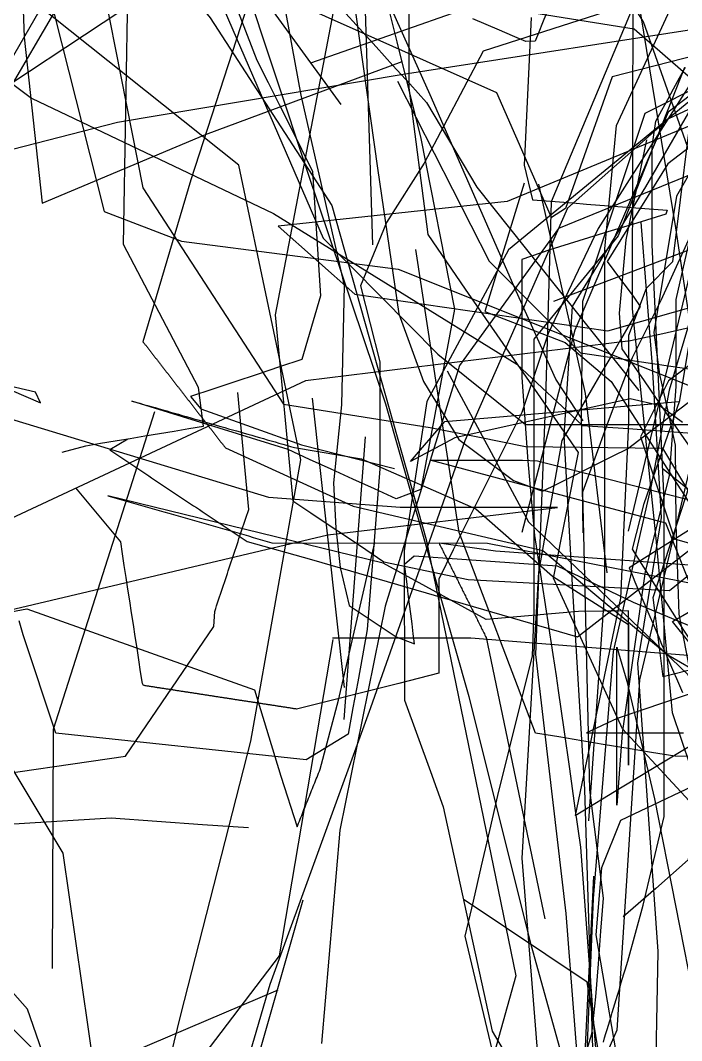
# Model space of a CAD drawing. Header units: metres. Extents: x 30 to 6769, y 117 to 5736.
# Drawn here: x 1697 to 2071, y 1712 to 2289 of the extents above; entities that cross this region are included whole.
import ezdxf

# ---------------------------------------------------------------- set-up
doc = ezdxf.new("R2010")
doc.units = ezdxf.units.M
doc.layers.add('FLOOR_0', color=1, linetype='Continuous')
doc.layers.add('FLOOR_1', color=2, linetype='Continuous')

msp = doc.modelspace()

# ---------------------------------------------------------------- linework, layer by layer
at = {"layer": 'FLOOR_0', "color": 7}
for points in [[(2133.17, 1828.59), (2088.62, 2034.47), (2068.11, 2171.35), (2030.29, 2402.07), (1943.56, 2525.47), (1868.29, 2711.76), (1825.59, 2842.21), (1803.12, 2833.78), (1780.66, 2825.35), (1777.16, 2834.03), (1774.47, 2843.44), (1771.78, 2852.84), (1769.1, 2862.25), (1766.41, 2871.66), (1744.74, 3108.14), (1724.23, 3244.27), (1711.54, 3352.99), (1708.12, 3387.22), (1705.96, 3467.72), (1710.81, 3578.58), (1827.83, 3600.58), (2008.5, 3596.39)], [(1766.32, 2706.67), (1769.6, 2561.08), (1810.21, 2422.84), (1869.93, 2305.04), (1879.43, 2294.57), (1888.94, 2284.11), (1898.45, 2273.65), (1907.96, 2263.18), (1917.47, 2252.72), (1926.98, 2242.25), (1955.43, 2194.31), (2047.15, 2079.31)], [(2015.56, 2062.17), (2000.13, 2085.63), (1977.75, 2135.53), (1928.96, 2246.6), (1903.26, 2303.81), (1910.09, 2276.47), (1916.93, 2249.13), (1923.76, 2221.79), (1942.71, 2125.37), (1923.67, 2023.2), (1909.71, 2018.06), (1897.48, 2023.62), (1885.26, 2029.18), (1873.03, 2034.74), (1860.8, 2040.3), (1848.58, 2045.86), (1760.25, 2073.32), (1762.44, 2072.7), (1764.63, 2072.07), (1766.82, 2071.45), (1769, 2070.82), (1771.19, 2070.2), (1773.38, 2069.57), (1775.57, 2068.94), (1777.76, 2068.32), (1779.94, 2067.69), (1782.13, 2067.07), (1784.32, 2066.44), (1786.51, 2065.82), (1788.7, 2065.19), (1790.89, 2064.57), (1793.07, 2063.94), (1795.26, 2063.31), (1797.45, 2062.69), (1799.64, 2062.06), (1801.83, 2061.44), (1804.01, 2060.81), (1806.2, 2060.19), (1808.39, 2059.56), (1810.58, 2058.94), (1812.77, 2058.31), (1814.96, 2057.68), (1817.14, 2057.06), (1819.33, 2056.43), (1821.52, 2055.81), (1823.71, 2055.18), (1825.9, 2054.56), (1828.08, 2053.93), (1830.27, 2053.31), (1832.46, 2052.68), (1834.65, 2052.06), (1836.84, 2051.43), (1839.03, 2050.8), (1841.21, 2050.18), (1843.4, 2049.55), (1845.59, 2048.93), (1847.78, 2048.3), (1849.97, 2047.68), (1852.15, 2047.05), (1890.16, 2040.55), (1954.84, 2012.38), (1998.31, 1974.23), (2041.29, 1946.99), (2041.29, 1933.02), (2041.29, 1919.05), (2041.29, 1905.08), (2041.29, 1891.12), (2041.29, 1877.15), (2041.29, 1867.31), (2041.29, 1878.22), (2041.29, 1889.12), (2041.29, 1900.02), (2041.29, 1910.93), (2041.29, 1921.83), (2041.29, 1932.74), (2041.29, 1943.64), (2041.29, 1954.55), (2012.89, 1954.27), (1960.61, 1949.79), (1902.39, 1981.56), (1746.5, 2019.74), (1749.15, 2018.98), (1751.81, 2018.22), (1754.46, 2017.46), (1757.12, 2016.71), (1759.77, 2015.95), (1762.43, 2015.19), (1765.08, 2014.43), (1767.74, 2013.67), (1770.39, 2012.91), (1773.05, 2012.15), (1775.71, 2011.39), (1778.36, 2010.63), (1781.02, 2009.87), (1783.67, 2009.12), (1786.33, 2008.36), (1788.98, 2007.6), (1791.64, 2006.84), (1794.29, 2006.08), (1796.95, 2005.32), (1799.6, 2004.56), (1802.26, 2003.8), (1804.91, 2003.04), (1807.57, 2002.28), (1810.22, 2001.53), (1812.88, 2000.77), (1815.53, 2000.01), (1818.19, 1999.25), (1820.84, 1998.49), (1823.5, 1997.73), (1826.15, 1996.97), (1828.81, 1996.21), (1831.46, 1995.45), (1834.12, 1994.69), (1836.78, 1993.93), (1839.43, 1993.18), (1961.49, 1992.99), (2090.25, 1967.62)], [(2029.14, 1976.1), (2016.98, 2077.66), (1990.58, 2195.91)], [(2080.68, 1958.19), (2062.31, 2004.15), (1928.94, 2039.96), (1935.48, 2039.96), (1942.01, 2039.96), (1948.55, 2039.96), (1955.08, 2039.96), (1961.62, 2039.96), (1968.15, 2039.96), (1974.69, 2039.96), (1981.22, 2039.96), (1989.66, 2039.41), (2099.92, 2011.27)], [(2127.68, 1617.57), (2143.14, 1823.3), (2120.89, 1880.55), (2066.06, 1948.68), (2086.94, 1960.62), (2107.83, 1972.56), (2212.03, 1950.62), (2206.39, 1936.91), (2200.74, 1923.2), (2195.1, 1909.49), (2189.46, 1895.78), (2183.82, 1882.07), (2178.17, 1868.36), (2172.53, 1854.65), (2175.39, 1758.46), (2148.59, 1623.28)]]:
    msp.add_lwpolyline(points, dxfattribs=at)
at = {"layer": 'FLOOR_0', "color": 2}
for points in [[(2845.9, 1872.21), (2696, 1872.21), (2674.56, 1872.21), (2653.12, 1872.21), (2631.68, 1872.21), (2610.24, 1872.21), (2589.47, 1871.44), (2569.62, 1869.63), (2549.76, 1867.83), (2529.91, 1866.02), (2436.44, 1860.34), (2285.4, 1836.48), (2107.99, 1845.61), (2097.41, 1852.67), (2086.84, 1859.72), (2076.26, 1866.78), (2066.21, 1896.92), (2056.67, 1997.36), (2043.48, 2125.5), (2043.89, 2309.63), (2081.32, 2540.3), (2058.7, 2792.62)], [(1835.38, 2357.41), (1855.89, 2246.31), (1880.33, 2138.66), (1878.77, 2071.25), (1874.34, 2027.01), (1875.68, 2001.31), (1878.14, 1979.21), (1883.13, 1957.57), (1909.68, 1939.86), (1920.16, 1935.93), (1919.45, 1941.57), (1918.75, 1947.21), (1918.04, 1952.85), (1917.34, 1958.49), (1916.63, 1964.14), (1915.93, 1969.78), (1915.22, 1975.42), (1914.52, 1981.06), (1920.01, 1985.84), (2000.97, 1980.05), (2043.92, 1959.46), (2088.61, 1940.89)], [(1910.48, 2254.28), (1962.32, 2152.51), (1972.69, 2142.14), (1983.05, 2131.77), (1993.41, 2121.41), (2003.77, 2111.04), (2014.14, 2100.67), (2151.91, 2080.21), (2308.93, 2079.6), (2322.51, 2078.25), (2336.08, 2076.89), (2349.66, 2075.53), (2363.23, 2074.17), (2426.35, 2073.5), (2558.4, 2073.5), (2618.45, 2072.35), (2638.75, 2070.66), (2659.06, 2068.97), (2679.36, 2067.27), (2797.21, 2010.72), (2881.22, 1952.32)], [(2102.32, 1916.63), (2034.8, 1893.77), (2017.56, 1885.63), (2021.78, 1885.63), (2026, 1885.63), (2030.22, 1885.63), (2034.44, 1885.63), (2038.66, 1885.63), (2042.88, 1885.63), (2047.1, 1885.63), (2051.31, 1885.63), (2055.53, 1885.63), (2059.75, 1885.63), (2063.97, 1885.63), (2068.19, 1885.63), (2072.41, 1885.63)]]:
    msp.add_lwpolyline(points, dxfattribs=at)
at = {"layer": 'FLOOR_0', "color": 6}
for points in [[(1787.05, 2656.35), (1813.97, 2567.93), (1828.95, 2523.71), (1833.58, 2511.37), (1838.2, 2499.04), (1842.82, 2486.71), (1847.44, 2474.38), (1852.06, 2462.05), (1856.69, 2449.72), (1861.31, 2437.39), (1865.93, 2425.06), (1875.97, 2321.14), (1900.06, 2314.72), (1924.15, 2308.29), (1948.23, 2301.86), (1972.32, 2295.44), (2044.41, 2283.84), (2107, 2229.29)], [(2095.06, 2159.69), (2049.67, 2287.88), (1978.02, 2402.36)], [(2142.16, 2142.91), (2063.84, 2084.79), (2048.12, 2053), (2057.73, 2024.16), (2067.34, 1995.32), (2075.81, 1992.99)], [(1938.59, 2090.39), (1984.66, 2005.01), (2074.66, 1918.76), (2147.18, 1793.9), (2168.71, 1666.83), (2168.71, 1560.6), (2164.13, 1512.97), (2155.97, 1494.61), (2147.81, 1476.24), (2141.89, 1458.54), (2141.89, 1442.59), (2141.89, 1426.64), (2141.89, 1410.69), (2141.89, 1394.74), (2150.29, 1281.43), (2158.94, 1123.44), (2132.64, 1024.3), (1941.19, 984.79), (1770.87, 973.09), (1696, 933.53), (1665.72, 843.48), (1572.6, 673.32)], [(2071.85, 2061.25), (2067.44, 2064.4), (2063.04, 2067.55), (2058.63, 2070.7), (2042.22, 2074.64), (1942.94, 2052.57), (1917.91, 2039.08), (1937.25, 2061.66), (2069.89, 2073.11)], [(1757.89, 2051.78), (1747.78, 2045.62), (1749.46, 2044.49), (1751.15, 2043.37), (1752.83, 2042.24), (1754.52, 2041.12), (1756.21, 2039.99), (1757.89, 2038.87), (1759.58, 2037.74), (1761.27, 2036.62), (1762.95, 2035.49), (1764.64, 2034.37), (1766.33, 2033.24), (1768.01, 2032.12), (1769.7, 2030.99), (1771.38, 2029.87), (1773.07, 2028.74), (1774.76, 2027.62), (1776.44, 2026.49), (1778.13, 2025.37), (1779.82, 2024.24), (1781.5, 2023.12), (1783.19, 2021.99), (1784.88, 2020.87), (1786.56, 2019.75), (1788.25, 2018.62), (1789.93, 2017.5), (1791.62, 2016.37), (1793.31, 2015.25), (1794.99, 2014.12), (1796.68, 2013), (1798.37, 2011.87), (1800.05, 2010.75), (1801.74, 2009.62), (1803.43, 2008.5), (1805.11, 2007.37), (1806.8, 2006.25), (1808.48, 2005.12), (1810.17, 2004), (1811.86, 2002.87), (1813.54, 2001.75), (1815.23, 2000.62), (1816.92, 1999.5), (1818.6, 1998.37), (1820.29, 1997.25), (1821.98, 1996.12), (1823.66, 1995), (1825.35, 1993.87), (1861.9, 1983.59), (2012.48, 1939.92), (2098.9, 2007.02)], [(1873.76, 1939.31), (1876.56, 1939.31), (1879.36, 1939.31), (1882.15, 1939.31), (1884.95, 1939.31), (1887.75, 1939.31), (1890.55, 1939.31), (1893.34, 1939.31), (1896.14, 1939.31), (1898.94, 1939.31), (1901.73, 1939.31), (1904.53, 1939.31), (1907.33, 1939.31), (1910.13, 1939.31), (1912.92, 1939.31), (1915.72, 1939.31), (1918.52, 1939.31), (1921.31, 1939.31), (1924.11, 1939.31), (1926.91, 1939.31), (1929.71, 1939.31), (1932.5, 1939.31), (1935.3, 1939.31), (1938.1, 1939.31), (1940.89, 1939.31), (1943.69, 1939.31), (1946.49, 1939.31), (1949.29, 1939.31), (1952.08, 1939.31), (2082.09, 1929.06)]]:
    msp.add_lwpolyline(points, dxfattribs=at)
at = {"layer": 'FLOOR_0', "color": 3}
for points in [[(1855.61, 2625.93), (1869.93, 2484.52), (1877.21, 2375.35), (1886.95, 2292.06), (1899.26, 2205.04), (1911.25, 2122.63), (1925.16, 2084.37), (1945.26, 2051.63), (1976.14, 2028.45), (1992.66, 2022.34), (2000.66, 2026.34), (2008.66, 2030.34), (2016.66, 2034.34), (2024.65, 2038.34), (2032.65, 2042.35), (2040.65, 2046.35), (2180.64, 2153.28)], [(2130.15, 1788.39), (2037.84, 1887.91), (1998.79, 1973.2), (2012.99, 2044.28), (1991.69, 2075.09), (1970.39, 2105.89), (1949.08, 2136.69), (1927.78, 2167.49), (1917.13, 2250.42), (1917.13, 2385.47), (1966.84, 2477.87), (2014.17, 2509.86), (2059.14, 2481.43), (2104.11, 2453)], [(2851.5, 1888.94), (2982.99, 1762.06), (2971.35, 1792.25), (2909.43, 1847.22), (2827.9, 1893.92), (2726.51, 1912.47), (2590.3, 1912.47), (2481.45, 1894.53), (2369.82, 1885.63), (2212.39, 1912.37), (2060.93, 2034.85)]]:
    msp.add_lwpolyline(points, dxfattribs=at)
at = {"layer": 'FLOOR_0', "color": 1}
for points in [[(2017.91, 2609.94), (1977.97, 2524.5), (1965.29, 2501.95), (1952.61, 2479.4), (1939.93, 2456.84), (1927.25, 2434.29), (1881.9, 2333.99), (1841.25, 2122.05), (1851.22, 2016.88), (1861.55, 2009.99), (1871.87, 2003.1), (1882.2, 1996.22), (1892.52, 1989.33), (1902.85, 1982.44), (1950.42, 1972.35), (2064.41, 1966.15), (2205.39, 2079.79)], [(1840.41, 2342.75), (1793.56, 2198.41), (1766.44, 2106.9), (1766.63, 2106.65), (1766.83, 2106.4), (1767.02, 2106.15), (1767.22, 2105.9), (1767.41, 2105.65), (1767.61, 2105.4), (1767.8, 2105.15), (1768, 2104.9), (1768.19, 2104.65), (1768.39, 2104.4), (1768.58, 2104.15), (1768.78, 2103.9), (1768.97, 2103.65), (1769.16, 2103.4), (1769.36, 2103.15), (1769.55, 2102.9), (1769.75, 2102.65), (1769.94, 2102.39), (1770.14, 2102.14), (1770.33, 2101.89), (1770.53, 2101.64), (1770.72, 2101.39), (1770.92, 2101.14), (1771.11, 2100.89), (1771.31, 2100.64), (1771.5, 2100.39), (1771.69, 2100.14), (1771.89, 2099.89), (1772.08, 2099.64), (1772.28, 2099.39), (1772.47, 2099.14), (1772.67, 2098.89), (1772.86, 2098.64), (1773.06, 2098.39), (1773.25, 2098.14), (1773.45, 2097.89), (1773.64, 2097.64), (1773.84, 2097.39), (1774.03, 2097.14), (1774.22, 2096.89), (1774.42, 2096.64), (1774.61, 2096.39), (1774.81, 2096.14), (1775, 2095.89), (1775.2, 2095.64), (1775.39, 2095.39), (1775.59, 2095.14), (1775.78, 2094.88), (1775.98, 2094.63), (1776.17, 2094.38), (1776.37, 2094.13), (1776.56, 2093.88), (1776.75, 2093.63), (1776.95, 2093.38), (1777.14, 2093.13), (1777.34, 2092.88), (1777.53, 2092.63), (1777.73, 2092.38), (1777.92, 2092.13), (1778.12, 2091.88), (1778.31, 2091.63), (1778.51, 2091.38), (1778.7, 2091.13), (1778.9, 2090.88), (1779.09, 2090.63), (1779.28, 2090.38), (1779.48, 2090.13), (1779.67, 2089.88), (1779.87, 2089.63), (1780.06, 2089.38), (1780.26, 2089.13), (1780.45, 2088.88), (1780.65, 2088.63), (1780.84, 2088.38), (1781.04, 2088.13), (1781.23, 2087.88), (1781.43, 2087.62), (1781.62, 2087.37), (1781.81, 2087.12), (1782.01, 2086.87), (1782.2, 2086.62), (1782.4, 2086.37), (1782.59, 2086.12), (1782.79, 2085.87), (1782.98, 2085.62), (1783.18, 2085.37), (1783.37, 2085.12), (1783.57, 2084.87), (1783.76, 2084.62), (1783.96, 2084.37), (1784.15, 2084.12), (1784.34, 2083.87), (1784.54, 2083.62), (1784.73, 2083.37), (1784.93, 2083.12), (1785.12, 2082.87), (1785.32, 2082.62), (1785.51, 2082.37), (1785.71, 2082.12), (1785.9, 2081.87), (1786.1, 2081.62), (1786.29, 2081.37), (1786.49, 2081.12), (1786.68, 2080.87), (1786.87, 2080.62), (1787.07, 2080.37), (1787.26, 2080.11), (1787.46, 2079.86), (1787.65, 2079.61), (1787.85, 2079.36), (1788.04, 2079.11), (1788.24, 2078.86), (1788.43, 2078.61), (1788.63, 2078.36), (1788.82, 2078.11), (1789.02, 2077.86), (1789.21, 2077.61), (1789.4, 2077.36), (1789.6, 2077.11), (1789.79, 2076.86), (1789.99, 2076.61), (1790.18, 2076.36), (1790.38, 2076.11), (1790.57, 2075.86), (1790.77, 2075.61), (1790.96, 2075.36), (1791.16, 2075.11), (1791.35, 2074.86), (1791.55, 2074.61), (1791.74, 2074.36), (1791.93, 2074.11), (1792.13, 2073.86), (1792.32, 2073.61), (1792.52, 2073.36), (1792.71, 2073.11), (1792.91, 2072.85), (1793.1, 2072.6), (1793.3, 2072.35), (1793.49, 2072.1), (1793.69, 2071.85), (1793.88, 2071.6), (1794.08, 2071.35), (1794.27, 2071.1), (1794.46, 2070.85), (1794.66, 2070.6), (1794.85, 2070.35), (1795.05, 2070.1), (1795.24, 2069.85), (1795.44, 2069.6), (1795.63, 2069.35), (1795.83, 2069.1), (1796.02, 2068.85), (1796.22, 2068.6), (1796.41, 2068.35), (1796.61, 2068.1), (1796.8, 2067.85), (1796.99, 2067.6), (1797.19, 2067.35), (1797.38, 2067.1), (1797.58, 2066.85), (1797.77, 2066.6), (1797.97, 2066.35), (1798.16, 2066.1), (1798.36, 2065.85), (1798.55, 2065.6), (1798.75, 2065.34), (1798.94, 2065.09), (1799.14, 2064.84), (1799.33, 2064.59), (1799.52, 2064.34), (1799.72, 2064.09), (1799.91, 2063.84), (1800.11, 2063.59), (1800.3, 2063.34), (1800.5, 2063.09), (1800.69, 2062.84), (1800.89, 2062.59), (1801.08, 2062.34), (1801.28, 2062.09), (1801.47, 2061.84), (1801.67, 2061.59), (1801.86, 2061.34), (1802.05, 2061.09), (1802.25, 2060.84), (1802.44, 2060.59), (1802.64, 2060.34), (1802.83, 2060.09), (1803.03, 2059.84), (1803.22, 2059.59), (1803.42, 2059.34), (1803.61, 2059.09), (1803.81, 2058.84), (1804, 2058.59), (1804.19, 2058.34), (1804.39, 2058.08), (1804.58, 2057.83), (1804.78, 2057.58), (1804.97, 2057.33), (1805.17, 2057.08), (1805.36, 2056.83), (1805.56, 2056.58), (1805.75, 2056.33), (1805.95, 2056.08), (1806.14, 2055.83), (1806.34, 2055.58), (1806.53, 2055.33), (1806.72, 2055.08), (1806.92, 2054.83), (1807.11, 2054.58), (1807.31, 2054.33), (1807.5, 2054.08), (1807.7, 2053.83), (1807.89, 2053.58), (1808.09, 2053.33), (1808.28, 2053.08), (1808.48, 2052.83), (1808.67, 2052.58), (1808.87, 2052.33), (1809.06, 2052.08), (1809.25, 2051.83), (1809.45, 2051.58), (1809.64, 2051.33), (1809.84, 2051.08), (1810.03, 2050.83), (1810.23, 2050.57), (1810.42, 2050.32), (1810.62, 2050.07), (1810.81, 2049.82), (1811.01, 2049.57), (1811.2, 2049.32), (1811.4, 2049.07), (1811.59, 2048.82), (1811.78, 2048.57), (1811.98, 2048.32), (1812.17, 2048.07), (1812.37, 2047.82), (1812.56, 2047.57), (1812.76, 2047.32), (1812.95, 2047.07), (1813.15, 2046.82), (1885.39, 2013.87), (1992.76, 1988.71), (2004.55, 1978.88), (2016.34, 1969.06), (2028.12, 1959.23), (2039.91, 1949.4), (2051.7, 1939.57), (2063.49, 1929.75), (2083.75, 1918.07)], [(1798.36, 2327.37), (1868.54, 2165.5), (1933.28, 2099.81), (1982.94, 2060.08), (1998.86, 2060.08), (2014.79, 2060.08), (2030.72, 2060.08), (2046.65, 2060.08), (2062.58, 2060.08), (2078.5, 2060.08), (2240.36, 2070.79)], [(2153.08, 2049.11), (2041.57, 1978.91), (2043.25, 1974.99), (2044.92, 1971.08), (2046.6, 1967.17), (2048.28, 1963.25), (2049.95, 1959.34), (2051.63, 1955.42), (2053.31, 1951.51), (2054.98, 1947.6), (2056.66, 1943.68), (2058.34, 1939.77), (2060.01, 1935.85), (2061.69, 1931.94), (2063.37, 1928.03), (2065.04, 1924.11), (2066.72, 1920.2), (2068.4, 1916.28), (2070.07, 1912.37), (2071.75, 1908.46)]]:
    msp.add_lwpolyline(points, dxfattribs=at)
at = {"layer": 'FLOOR_0', "color": 5}
for points in [[(2143.7, 1985.16), (2081.06, 1922.3), (2060.79, 1917.38), (2059.86, 1924.86), (2058.93, 1932.33), (2057.99, 1939.81), (2057.06, 1947.29), (2056.12, 1954.76), (2055.19, 1962.24), (2084.89, 2053.39), (2180.72, 2202.29), (2305.79, 2320.23), (2331.4, 2364.19), (2353.4, 2407.95), (2348.96, 2425.7), (2344.53, 2443.45), (2340.09, 2461.2), (2333.37, 2491.11), (2322.96, 2605.81)], [(1813.46, 2311.16), (1830.98, 2266.2), (1837.28, 2253.6), (1843.58, 2240.99), (1849.88, 2228.38), (1856.18, 2215.77), (1862.48, 2203.16), (1866.92, 2132.8), (1856.3, 2096.8), (1843.71, 2092.6), (1831.12, 2088.4), (1818.53, 2084.2), (1805.94, 2080.01), (1793.34, 2075.81), (1799.3, 2068.91), (1827.78, 2058.73), (1856.26, 2048.56), (1908.76, 2035.21)], [(2161.28, 1667.27), (2159.43, 1753.29), (2103.75, 1888.13), (2085.61, 1923.31), (2082.36, 1928.41), (2079.12, 1933.51), (2075.88, 1938.61), (2072.63, 1943.71), (2069.39, 1948.81), (2066.14, 1953.91), (2062.9, 1959.01), (2059.66, 1964.11), (2056.41, 1969.21), (2053.17, 1974.31), (2049.92, 1979.41), (2046.68, 1984.51), (2043.44, 1989.61), (2050.2, 2015.29), (2070.36, 2073.59), (2077.36, 2115.61), (2088.7, 2181.3), (2105.15, 2314.18)]]:
    msp.add_lwpolyline(points, dxfattribs=at)
at = {"layer": 'FLOOR_0', "color": 4}
msp.add_lwpolyline([(2276.63, 1884.09), (2204.1, 1878.38), (2135.94, 1872.21), (2067.39, 1872.33), (2054.26, 1874.52), (2041.14, 1876.71), (2028.01, 1878.9), (2014.89, 1881.08), (2001.77, 1883.27), (1988.64, 1885.46), (1945.4, 1998.97), (1920.87, 2158.96)], dxfattribs=at)
at = {"layer": 'FLOOR_1', "color": 4}
for points in [[(1750.98, 1585.68), (1701.2, 1729.36), (1548.51, 1901.96), (1509.35, 2134.17), (1473.26, 2354.78), (1406.39, 2552.18), (1346.72, 2722.17), (1229.21, 2801.82), (1068.93, 2858.55)], [(2044.53, 2607.65), (2022.8, 2581.72), (1933.09, 2469.78), (1847.76, 2403.24), (1822.7, 2313.58), (1859.6, 2202.84), (1903.69, 2071.74), (1950.97, 1906.09), (1985.37, 1767.95), (2021.75, 1636.9)], [(1547.86, 2361.21), (1703.37, 2244.65), (1840.28, 2179.44), (1977.99, 2094.12), (2015.25, 2059.55), (2041.11, 2057.7), (2066.96, 2055.85), (2092.82, 2054.01)], [(2280.42, 2326.84), (2149.87, 2302.49), (2063.77, 2236.66), (2010.89, 2113.33), (1980.93, 1999.02)], [(2835.46, 1872.21), (2753.07, 1884.25), (2630.5, 1949.77), (2488.63, 2090.74), (2446.73, 2254.63), (2250.11, 2315.06), (2095.13, 2311.81), (2099.06, 2244.97), (2089.65, 2164.99), (2064.21, 2079.5), (2054.09, 2025.51), (2032.66, 1931.61), (2021.17, 1791.97), (2016.02, 1664.07)], [(2072.96, 2262.04), (2035.39, 2166.85), (1987.64, 2108.29), (1987.64, 2097.9), (1987.64, 2087.5), (1987.64, 2077.11), (1987.64, 2066.72), (1987.64, 2056.33), (1987.64, 2045.08), (1987.64, 2022.4), (1987.64, 1999.72), (1987.64, 1977.03), (1987.64, 1954.35), (1986.77, 1929.13), (1967.09, 1850.23), (1962.49, 1830.3), (1957.9, 1810.37), (1953.3, 1790.44), (1948.7, 1770.51), (1972.65, 1670.09)], [(1862.2, 2075.02), (1880.33, 1911.24)]]:
    msp.add_lwpolyline(points, dxfattribs=at)
at = {"layer": 'FLOOR_1', "color": 2}
for points in [[(1740.31, 1531.39), (1787.81, 1726.06), (1827.5, 1880.88), (1855.76, 2040.14), (1820.8, 2206.7), (1672.2, 2324.93), (1506.18, 2421.39), (1308.77, 2518.14), (1307.63, 2572.98), (1323.4, 2606.78), (1339.16, 2640.57), (1330.31, 2724.44), (1222.45, 2812.01), (1124.84, 2855.84)], [(2142.29, 2626.12), (2145.65, 2570.92), (2135.67, 2497.45), (2098.01, 2377.4), (2074.82, 2222.29), (2066.16, 2152.06), (2051.16, 2137.06), (2041.29, 2110.37), (2041.29, 2061.11), (2036.66, 1961.75), (2011.16, 1838.88), (2037.59, 1855.09), (2088.25, 1885.63), (2125.89, 1878.1), (2103.6, 1867.6), (2081.3, 1857.11), (2059.01, 1846.61), (2036.72, 1836.12), (2025.98, 1809.17), (2022.83, 1771.41), (2043.06, 1652.18)], [(1720.78, 2044.31), (1734.15, 2048.01), (1742.48, 2049.4), (1750.81, 2050.79), (1759.14, 2052.18), (1767.47, 2053.57), (1775.8, 2054.95), (1784.13, 2056.34), (1792.45, 2057.73), (1800.78, 2059.12), (1797.86, 2080.98), (1755.36, 2161.82), (1758.17, 2314.33), (1886.47, 2391.98), (1968.36, 2479.96)], [(2494.78, 2346.35), (2307.19, 2341.9), (2216.21, 2344.44), (2167.02, 2348.22), (2109.39, 2344.56), (2045.76, 2301.19), (1997.42, 2185.92), (1994.34, 2074.53), (1988.67, 1929.98), (2005.73, 1783.4), (2014.46, 1672.04)], [(2511.3, 2309.47), (2374.18, 2335.19), (2249.33, 2316.15), (2180.88, 2327.57), (2140.23, 2323.06), (2101.99, 2317.18), (1959.03, 2271.24), (1925.54, 2207.84), (1904.24, 2174.36), (1889.54, 2138.56), (1900.45, 2095.48), (1900.45, 2065.18), (1900.45, 2034.89), (1893.38, 1944.01), (1890.7, 1929.25), (1888.01, 1914.49), (1885.33, 1899.73), (1882.65, 1884.96), (1858.9, 1870.26), (1717.19, 1885.48), (1698.73, 1941.06), (1697.93, 1943.72), (1697.14, 1946.37), (1696.34, 1949.03)], [(2041.29, 1999.61), (2086.69, 2189.55), (2129.99, 2267.82), (2162.89, 2296.62), (2192.72, 2308.56), (2282.45, 2315.06), (2389.78, 2315.06), (2414.04, 2245.9), (2486.33, 2117.31), (2551.89, 2106.26), (2524.44, 2114.71), (2496.98, 2123.16), (2440.74, 2216.95), (2396.39, 2280.77), (2329.1, 2318), (2122.07, 2331.87), (1995.87, 2311.76), (1861.33, 2264.51)], [(2844.55, 1867.07), (2736.73, 1865.33), (2720.74, 1864), (2704.76, 1862.66), (2688.78, 1861.33), (2672.79, 1860), (2651.77, 1857.16), (2581.29, 1839.53), (2503.61, 1832.47), (2492.44, 1890.66), (2490.08, 2023.29), (2457.48, 2190.37), (2315.65, 2307.85), (2224.28, 2299.13), (2162.61, 2264.18), (2108.01, 2214.35), (2001.72, 2170.85), (1945.67, 2093.43), (1903.5, 1957.29), (1877.97, 1830.48), (1867.41, 1709.83)], [(1986.16, 2290.19), (1982.21, 2206.77), (1986.95, 2187.11), (1994.57, 2186.52), (2002.2, 2185.93), (2009.82, 2185.35), (2017.44, 2184.76), (2025.07, 2184.17), (2032.69, 2183.59), (2040.32, 2183), (2047.94, 2182.41), (2055.57, 2181.83), (2063.19, 2181.24), (2062.3, 2179.07), (2045.9, 2174.02), (2029.5, 2168.98), (2013.1, 2163.93), (1996.7, 2158.88), (1980.93, 2153.38), (1980.93, 2136.69), (1980.93, 2119.99), (1980.93, 2103.29), (1980.93, 2086.6), (1984.34, 2039.32), (1988.01, 1997.24), (1988.95, 1991.13), (1989.89, 1985.02), (1990.83, 1978.91), (1991.77, 1972.8), (1992.71, 1966.69), (1993.65, 1960.58), (1994.59, 1954.46), (1995.53, 1948.35), (1996.47, 1942.24), (1997.41, 1936.13), (1998.35, 1930.02), (1999.29, 1923.91), (2000.23, 1917.8), (2001.45, 1909.63), (2004.62, 1887.45), (2007.79, 1865.27), (2010.96, 1843.09), (2014.12, 1820.91), (2021.74, 1716.53), (2028.91, 1630.35)], [(2170.3, 2289.09), (2063.49, 2207.47), (2029.2, 2152.25), (2032.99, 2147.2), (2036.78, 2142.14), (2040.57, 2137.09), (2044.36, 2132.03), (2047.77, 2126.79), (2042.25, 2117.32), (2036.72, 2107.85), (2031.2, 2098.39), (2025.68, 2088.92), (2020.16, 2079.45), (2014.64, 2069.98), (2009.12, 2060.51), (2003.6, 2051.04), (1990.26, 1976.48), (1980.93, 1814.74), (1993.77, 1654.05)], [(2155.93, 2275.86), (2063.9, 2233.05), (2006.76, 2182.45), (1948.56, 2050.74), (1895.2, 1899.68), (1838.19, 1743.2), (1795.2, 1596.05), (1773.03, 1450.67), (1759.53, 1298.97), (1797.27, 1221.81), (1890.3, 1194.8), (1916.14, 1194.52), (1939.19, 1194.52), (1995.38, 1194.52), (1979.16, 1197.23), (1936.97, 1200.48), (1782.64, 1244.28), (1728.97, 1371.35), (1671.24, 1582.94)], [(1561.86, 2135.53), (1708.56, 2072.25), (1705.55, 2078.34), (1682.78, 2083.7)], [(1655.4, 1946.77), (1871.18, 1997.66), (2001.02, 2013.12), (1978.75, 2013.12), (1956.49, 2013.12), (1934.22, 2013.12), (1911.95, 2013.12), (1837.77, 2018.72), (1662.34, 2071.9)], [(1773.03, 2067.26), (1715.6, 1887.42), (1715, 1752.31)], [(1880.33, 1893.17), (1892.46, 2053.04)]]:
    msp.add_lwpolyline(points, dxfattribs=at)
at = {"layer": 'FLOOR_1', "color": 3}
for points in [[(1878.62, 2241), (1820.21, 2321.53), (1696.8, 2355.32), (1505.85, 2352.36), (1388.34, 2380.5), (1350.35, 2451.09), (1343.81, 2539.34), (1343.81, 2570.41), (1330.43, 2717.35), (1247.7, 2807.39), (1126.26, 2836.71)], [(2138.54, 2623.71), (2148.59, 2616.94), (2148.59, 2609.79), (2148.59, 2602.63), (2148.59, 2595.48), (2148.59, 2588.33), (2148.59, 2581.17), (2148.59, 2574.02), (2148.59, 2566.87), (2148.59, 2559.72), (2148.59, 2552.56), (2148.59, 2545.41), (2148.59, 2538.26), (2148.59, 2531.1), (2152.29, 2370.13), (2050.8, 2194.58), (2009.36, 2126.84), (2004.57, 2053.89), (2009.44, 1969.35), (2016.27, 1853.58), (2021.17, 1695.07)], [(1700.34, 2355.12), (1744.53, 2180.47), (1788.2, 2163.67), (1910.96, 2147.91), (2082.22, 2079.52)], [(2897.58, 1858.79), (2810.99, 1858.79), (2727.38, 1863.06), (2698.97, 1873.72), (2597.23, 1891.41), (2476.9, 2074.44), (2416.79, 2268.2), (2363.91, 2315.06), (2290, 2334.94), (2263.67, 2330.89), (2237.81, 2326.58), (2211.95, 2322.27), (2094.48, 2206.67), (2059.51, 2130.1), (2043.35, 2097.75), (2029.13, 2060.18), (2015.19, 2021.83), (2019.09, 1853.43), (2026.88, 1792.13), (2025.44, 1773.5), (2024.01, 1754.86), (2022.58, 1736.22), (2020.38, 1715.12), (1990.53, 1617.59)], [(1437.7, 1701.48), (1455.2, 1827.35), (1451.12, 2035.94), (1461.97, 2124.19), (1552.96, 2180.02), (1752.01, 2231.1), (1913.7, 2258.26), (2103.71, 2287.55)], [(2919.92, 1898.23), (2805.68, 1928.66), (2658.31, 1912.47), (2571.1, 1899.05), (2507.98, 1933.79), (2475.63, 2059.33), (2434.59, 2197.22), (2329.78, 2282.11), (2235.22, 2288.22), (2115.43, 2271.07), (2068.42, 2189.27), (2055.54, 2112.1), (2058.85, 2088.36), (2063.3, 2068.36), (2067.74, 2048.35), (2068.11, 2003.73), (2069.76, 1952.83), (2092.11, 1836.22), (2101.97, 1720.71), (2106.62, 1626.72)], [(2395.63, 2249.17), (2197.44, 2283.41), (2157.53, 2243.48), (2117.1, 2194.63), (2078.9, 2048.42), (2047.39, 1915.52), (2034.58, 1717.49), (1956.6, 1538.16), (1839.22, 1419.68), (1755.28, 1291.5), (1760.69, 1245.66), (1786.5, 1206.57), (1809.91, 1192.5), (1759.11, 1280.65), (1747.69, 1359.28), (1739.06, 1376.56), (1730.42, 1393.84), (1721.79, 1411.12), (1660.72, 1488.71), (1590.69, 1640.77), (1552.79, 1842.75), (1552.83, 1991.91), (1491.53, 2161.93)], [(2236.65, 2278.85), (2108.84, 2214.88), (2130.15, 2179.34), (1998.79, 2129.58)], [(2088.74, 1979.57), (1966.06, 1988.4), (1934.02, 1992.91), (1934.37, 1992.21), (1934.72, 1991.52), (1935.06, 1990.83), (1935.41, 1990.13), (1935.76, 1989.44), (1936.1, 1988.75), (1936.45, 1988.05), (1936.8, 1987.36), (1937.14, 1986.66), (1937.49, 1985.97), (1937.84, 1985.28), (1938.18, 1984.58), (1938.53, 1983.89), (1938.88, 1983.2), (1939.22, 1982.5), (1939.57, 1981.81), (1939.92, 1981.11), (1940.26, 1980.42), (1940.61, 1979.73), (1940.96, 1979.03), (1941.3, 1978.34), (1941.65, 1977.65), (1942, 1976.95), (1942.34, 1976.26), (1942.69, 1975.57), (1943.04, 1974.87), (1943.38, 1974.18), (1943.73, 1973.48), (1944.08, 1972.79), (1944.42, 1972.1), (1944.77, 1971.4), (1945.12, 1970.71), (1945.46, 1970.02), (1945.81, 1969.32), (1946.16, 1968.63), (1946.5, 1967.93), (1946.85, 1967.24), (1947.2, 1966.55), (1947.54, 1965.85), (1947.89, 1965.16), (1948.24, 1964.47), (1948.58, 1963.77), (1948.93, 1963.08), (1949.28, 1962.39), (1949.62, 1961.69), (1949.97, 1961), (1950.32, 1960.3), (1950.66, 1959.61), (1951.01, 1958.92), (1951.36, 1958.22), (1951.7, 1957.53), (1952.05, 1956.84), (1952.4, 1956.14), (1952.74, 1955.45), (1953.09, 1954.75), (1953.44, 1954.06), (1953.78, 1953.37), (1954.13, 1952.67), (1954.48, 1951.98), (1954.82, 1951.29), (1955.17, 1950.59), (1955.52, 1949.9), (1955.86, 1949.21), (1956.21, 1948.51), (1956.56, 1947.82), (1956.9, 1947.12), (1957.25, 1946.43), (1957.6, 1945.74), (1957.94, 1945.04), (1958.29, 1944.35), (1958.64, 1943.66), (1958.98, 1942.96), (1959.33, 1942.27), (1959.68, 1941.58), (1960.02, 1940.88), (1960.37, 1940.19), (1960.72, 1939.49), (1993.97, 1780.43)], [(1742.21, 1626.15), (1843.68, 1759.5), (1874.08, 1938.48)]]:
    msp.add_lwpolyline(points, dxfattribs=at)
at = {"layer": 'FLOOR_1', "color": 5}
for points in [[(1627.24, 2691.54), (1660.91, 2576.82), (1693.75, 2426.25), (1699.26, 2279.13), (1709.45, 2185.16), (1755.69, 2204.64), (1801.93, 2224.11), (1913.24, 2265.47)], [(1614.62, 2586.02), (1625.06, 2576.52), (1665.08, 2528.9), (1732.31, 2366.83), (1766.32, 2194.01), (1846.05, 2071.55), (1929.08, 2058.38), (1956, 2052.99), (1982.93, 2047.61), (2060.44, 2046.66), (2077.52, 2018.44), (2087.82, 1987.53), (2094.94, 1939.27), (2094.94, 1841.8), (2096.34, 1772.4), (2098.98, 1748.62), (2101.62, 1724.85), (2122.6, 1641.59)], [(1896.48, 2161.74), (1891.49, 2324.5), (1912.53, 2383.89), (1951.53, 2445.21), (2060.94, 2447.93), (2190.31, 2372.04), (2338.26, 2330.78), (2495.06, 2315.06), (2586.67, 2315.06), (2714.61, 2315.06)], [(2018.85, 1835.82), (2027.87, 1965.64), (2027.87, 2069.7), (2027.87, 2159.38), (2034.47, 2229.13), (2068.28, 2302.34), (2218.93, 2328.48)], [(2106.91, 2301.09), (2024.12, 2170.96), (1995.82, 2111.48), (1980.95, 2066.85), (1942.1, 1989.1), (1933.98, 1972.63), (1933.98, 1972.34), (1933.98, 1972.06), (1933.98, 1971.77), (1933.98, 1971.48), (1933.98, 1971.2), (1933.98, 1970.91), (1933.98, 1970.63), (1933.98, 1970.34), (1933.98, 1970.05), (1933.98, 1969.77), (1933.98, 1969.48), (1933.98, 1969.19), (1933.98, 1968.91), (1933.98, 1968.62), (1933.98, 1968.34), (1933.98, 1968.05), (1933.98, 1967.76), (1933.98, 1967.48), (1933.98, 1967.19), (1933.98, 1966.9), (1933.98, 1966.62), (1933.98, 1966.33), (1933.98, 1966.04), (1933.98, 1965.76), (1933.98, 1965.47), (1933.98, 1965.19), (1933.98, 1964.9), (1933.98, 1964.61), (1933.98, 1964.33), (1933.98, 1964.04), (1933.98, 1963.75), (1933.98, 1963.47), (1933.98, 1963.18), (1933.98, 1962.89), (1933.98, 1962.61), (1933.98, 1962.32), (1933.98, 1962.04), (1933.98, 1961.75), (1933.98, 1961.46), (1933.98, 1961.18), (1933.98, 1960.89), (1933.98, 1960.6), (1933.98, 1960.32), (1933.98, 1960.03), (1933.98, 1959.74), (1933.98, 1959.46), (1933.98, 1959.17), (1933.98, 1958.89), (1933.98, 1958.6), (1933.98, 1958.31), (1933.98, 1958.03), (1933.98, 1957.74), (1933.98, 1957.45), (1933.98, 1957.17), (1933.98, 1956.88), (1933.98, 1956.59), (1933.98, 1956.31), (1933.98, 1956.02), (1933.98, 1955.74), (1933.98, 1955.45), (1933.98, 1955.16), (1933.98, 1954.88), (1933.98, 1954.59), (1933.98, 1954.3), (1933.98, 1954.02), (1933.98, 1953.73), (1933.98, 1953.44), (1933.98, 1953.16), (1933.98, 1952.87), (1933.98, 1952.59), (1933.98, 1952.3), (1933.98, 1952.01), (1933.98, 1951.73), (1933.98, 1951.44), (1933.98, 1951.15), (1933.98, 1950.87), (1933.98, 1950.58), (1933.98, 1950.29), (1933.98, 1950.01), (1933.98, 1949.72), (1933.98, 1949.44), (1933.98, 1949.15), (1933.98, 1948.86), (1933.98, 1948.58), (1933.98, 1948.29), (1933.98, 1948), (1933.98, 1947.72), (1933.98, 1947.43), (1933.98, 1947.14), (1933.98, 1946.86), (1933.98, 1946.57), (1933.98, 1946.29), (1933.98, 1946), (1933.98, 1945.71), (1933.98, 1945.43), (1933.98, 1945.14), (1933.98, 1944.85), (1933.98, 1944.57), (1933.98, 1944.28), (1933.98, 1944), (1933.98, 1943.71), (1933.98, 1943.42), (1933.98, 1943.14), (1933.98, 1942.85), (1933.98, 1942.56), (1933.98, 1942.28), (1933.98, 1941.99), (1933.98, 1941.7), (1933.98, 1941.42), (1933.98, 1941.13), (1933.98, 1940.85), (1933.98, 1940.56), (1933.98, 1940.27), (1933.98, 1939.99), (1933.98, 1939.7), (1933.98, 1939.41), (1933.98, 1939.13), (1933.98, 1938.84), (1933.98, 1938.55), (1933.98, 1938.27), (1933.98, 1937.98), (1933.98, 1937.7), (1933.98, 1937.41), (1933.98, 1937.12), (1933.98, 1936.84), (1933.98, 1936.55), (1933.98, 1936.26), (1933.98, 1935.98), (1933.98, 1935.69), (1933.98, 1935.4), (1933.98, 1935.12), (1933.98, 1934.83), (1933.98, 1934.55), (1933.98, 1934.26), (1933.98, 1933.97), (1933.98, 1933.69), (1933.98, 1933.4), (1933.98, 1933.11), (1933.98, 1932.83), (1933.98, 1932.54), (1933.98, 1932.25), (1933.98, 1931.97), (1933.98, 1931.68), (1933.98, 1931.4), (1933.98, 1931.11), (1933.98, 1930.82), (1933.98, 1930.54), (1933.98, 1930.25), (1933.98, 1929.96), (1933.98, 1929.68), (1933.98, 1929.39), (1933.98, 1929.1), (1933.98, 1928.82), (1933.98, 1928.53), (1933.98, 1928.25), (1933.98, 1927.96), (1933.98, 1927.67), (1933.98, 1927.39), (1933.98, 1927.1), (1933.98, 1926.81), (1933.98, 1926.53), (1933.98, 1926.24), (1933.98, 1925.95), (1933.98, 1925.67), (1933.98, 1925.38), (1933.98, 1925.1), (1933.98, 1924.81), (1933.98, 1924.52), (1933.98, 1924.24), (1933.98, 1923.95), (1933.98, 1923.66), (1933.98, 1923.38), (1933.98, 1923.09), (1933.98, 1922.81), (1933.98, 1922.52), (1933.98, 1922.23), (1933.98, 1921.95), (1933.98, 1921.66), (1933.98, 1921.37), (1933.98, 1921.09), (1933.98, 1920.8), (1933.98, 1920.51), (1933.98, 1920.23), (1933.98, 1919.94), (1933.98, 1919.66), (1933.98, 1919.37), (1911.19, 1913.48), (1853.43, 1899.06), (1852.93, 1899.14), (1852.43, 1899.21), (1851.93, 1899.29), (1851.43, 1899.37), (1850.92, 1899.45), (1850.42, 1899.52), (1849.92, 1899.6), (1849.42, 1899.68), (1848.92, 1899.75), (1848.42, 1899.83), (1847.92, 1899.91), (1847.42, 1899.99), (1846.92, 1900.06), (1846.41, 1900.14), (1845.91, 1900.22), (1845.41, 1900.29), (1844.91, 1900.37), (1844.41, 1900.45), (1843.91, 1900.53), (1843.41, 1900.6), (1842.91, 1900.68), (1842.41, 1900.76), (1841.9, 1900.83), (1841.4, 1900.91), (1840.9, 1900.99), (1840.4, 1901.07), (1839.9, 1901.14), (1839.4, 1901.22), (1838.9, 1901.3), (1838.4, 1901.37), (1837.9, 1901.45), (1837.4, 1901.53), (1836.89, 1901.61), (1836.39, 1901.68), (1835.89, 1901.76), (1835.39, 1901.84), (1834.89, 1901.91), (1834.39, 1901.99), (1833.89, 1902.07), (1833.39, 1902.15), (1832.89, 1902.22), (1832.38, 1902.3), (1831.88, 1902.38), (1831.38, 1902.45), (1830.88, 1902.53), (1830.38, 1902.61), (1829.88, 1902.69), (1829.38, 1902.76), (1828.88, 1902.84), (1828.38, 1902.92), (1827.88, 1902.99), (1827.37, 1903.07), (1826.87, 1903.15), (1826.37, 1903.23), (1825.87, 1903.3), (1825.37, 1903.38), (1824.87, 1903.46), (1824.37, 1903.53), (1823.87, 1903.61), (1823.37, 1903.69), (1822.86, 1903.77), (1822.36, 1903.84), (1821.86, 1903.92), (1821.36, 1904), (1820.86, 1904.07), (1820.36, 1904.15), (1819.86, 1904.23), (1819.36, 1904.31), (1818.86, 1904.38), (1818.36, 1904.46), (1817.85, 1904.54), (1817.35, 1904.61), (1816.85, 1904.69), (1816.35, 1904.77), (1815.85, 1904.84), (1815.35, 1904.92), (1814.85, 1905), (1814.35, 1905.08), (1813.85, 1905.15), (1813.34, 1905.23), (1812.84, 1905.31), (1812.34, 1905.38), (1811.84, 1905.46), (1811.34, 1905.54), (1810.84, 1905.62), (1810.34, 1905.69), (1809.84, 1905.77), (1809.34, 1905.85), (1808.83, 1905.92), (1808.33, 1906), (1807.83, 1906.08), (1807.33, 1906.16), (1806.83, 1906.23), (1806.33, 1906.31), (1805.83, 1906.39), (1805.33, 1906.46), (1804.83, 1906.54), (1804.33, 1906.62), (1803.82, 1906.7), (1803.32, 1906.77), (1802.82, 1906.85), (1802.32, 1906.93), (1801.82, 1907), (1801.32, 1907.08), (1800.82, 1907.16), (1800.32, 1907.24), (1799.82, 1907.31), (1799.31, 1907.39), (1798.81, 1907.47), (1798.31, 1907.54), (1797.81, 1907.62), (1797.31, 1907.7), (1796.81, 1907.78), (1796.31, 1907.85), (1795.81, 1907.93), (1795.31, 1908.01), (1794.81, 1908.08), (1794.3, 1908.16), (1793.8, 1908.24), (1793.3, 1908.32), (1792.8, 1908.39), (1792.3, 1908.47), (1791.8, 1908.55), (1791.3, 1908.62), (1790.8, 1908.7), (1790.3, 1908.78), (1789.79, 1908.86), (1789.29, 1908.93), (1788.79, 1909.01), (1788.29, 1909.09), (1787.79, 1909.16), (1787.29, 1909.24), (1786.79, 1909.32), (1786.29, 1909.4), (1785.79, 1909.47), (1785.29, 1909.55), (1784.78, 1909.63), (1784.28, 1909.7), (1783.78, 1909.78), (1783.28, 1909.86), (1782.78, 1909.94), (1782.28, 1910.01), (1781.78, 1910.09), (1781.28, 1910.17), (1780.78, 1910.24), (1780.27, 1910.32), (1779.77, 1910.4), (1779.27, 1910.48), (1778.77, 1910.55), (1778.27, 1910.63), (1777.77, 1910.71), (1777.27, 1910.78), (1776.77, 1910.86), (1776.27, 1910.94), (1775.76, 1911.01), (1775.26, 1911.09), (1774.76, 1911.17), (1774.26, 1911.25), (1773.76, 1911.32), (1773.26, 1911.4), (1772.76, 1911.48), (1772.26, 1911.55), (1771.76, 1911.63), (1771.26, 1911.71), (1770.75, 1911.79), (1770.25, 1911.86), (1769.75, 1911.94), (1769.25, 1912.02), (1768.75, 1912.09), (1768.25, 1912.17), (1767.75, 1912.25), (1767.25, 1912.33), (1766.75, 1912.4), (1766.16, 1913.49), (1765.14, 1920.17), (1764.11, 1926.84), (1763.09, 1933.52), (1762.06, 1940.19), (1761.03, 1946.86), (1760.01, 1953.54), (1758.98, 1960.21), (1757.95, 1966.88), (1756.93, 1973.56), (1755.9, 1980.23), (1754.88, 1986.9), (1753.85, 1993.58), (1728.44, 2024.18)], [(2573.21, 2024.43), (2463.55, 2101.01), (2460.41, 2109.37), (2457.28, 2117.73), (2454.15, 2126.08), (2451.02, 2134.44), (2447.89, 2142.79), (2444.75, 2151.15), (2443.68, 2202.97), (2457.78, 2250.01), (2498.92, 2283.71), (2455.39, 2294.93), (2355.54, 2289.26), (2270.33, 2288.22), (2207.2, 2288.22), (2154.45, 2288.22), (2050.53, 2235.89), (2015.22, 2129.59), (2014.46, 2066.43), (2015.47, 1998.83)], [(2014.18, 1654.43), (2021.64, 1804.49)]]:
    msp.add_lwpolyline(points, dxfattribs=at)
at = {"layer": 'FLOOR_1', "color": 6}
for points in [[(1688.52, 2431.48), (1804.54, 2290.01), (1873.38, 2183.96), (1926.71, 1994.92), (1977.44, 1748.12), (1917.12, 1532.22), (1772.7, 1356.27), (1747.83, 1230.54), (1894.89, 1209.04), (2058.96, 1201.42), (2021.68, 1194.74), (1974.73, 1187.56), (1857.21, 1179.04), (1780.54, 1194.79), (1752.13, 1367.13), (1713.34, 1566.77), (1655.8, 1748.34), (1569.95, 1990.7)], [(1517.73, 1722.78), (1530.31, 1845.96), (1592.23, 1833.51), (1677.75, 1833.15), (1748.41, 1837.54), (1774.32, 1835.69), (1800.23, 1833.84), (1826.14, 1831.99)]]:
    msp.add_lwpolyline(points, dxfattribs=at)
at = {"layer": 'FLOOR_1', "color": 1}
for points in [[(1746.32, 1643.3), (1721.28, 1817.6), (1624.46, 1978.32), (1585.99, 2164.37), (1591.85, 2246.54), (1692.55, 2283.79), (1692.55, 2330)], [(2910.49, 2324.19), (2768.41, 2317.24), (2619.71, 2315.06), (2440.88, 2318.09), (2274.73, 2299.95), (2166.22, 2266.42), (1972.62, 2186.13), (1843.03, 2172.28), (1864.71, 2153), (1886.4, 2133.72), (2029.52, 2113.1), (2161.65, 2150.58), (2163.29, 2148.51), (2149.39, 2142.18), (2135.49, 2135.86), (2121.59, 2129.54), (2107.69, 2123.22), (2092.26, 2118.39), (2075.64, 2114.69), (2059.02, 2111), (2042.4, 2107.3), (1858.38, 2084.83), (1682.73, 2002.71)], [(2429.54, 2308.35), (2230.91, 2301.74), (2152.11, 2301.64), (2035.24, 2294.26), (1878.64, 2295.14), (1775.1, 2308.09), (1691.71, 2252.68), (1636, 2144.21), (1650.99, 1906.98)], [(2095.4, 2259.02), (1973.42, 2158.88), (1927.21, 2073.06), (1926.45, 2068.1), (1925.68, 2063.13), (1924.92, 2058.17), (1924.16, 2053.2), (1923.39, 2048.24), (1922.63, 2043.28), (1921.87, 2038.31), (1921.1, 2033.35), (1920.34, 2028.38), (1919.58, 2023.42), (1918.81, 2018.45), (1918.05, 2013.49), (1917.29, 2008.53), (1916.52, 2003.56), (1915.76, 1998.6), (1915, 1993.63), (1914.23, 1988.67), (1914.46, 1904.11), (1921.79, 1883.96), (1929.11, 1863.82), (1936.43, 1843.68), (1964.05, 1716.8), (2033.34, 1599.48)], [(2027.04, 1710.63), (2027.76, 1713.04), (2028.49, 1715.45), (2029.21, 1717.87), (2029.93, 1720.28), (2030.66, 1722.69), (2031.38, 1725.1), (2032.1, 1727.51), (2032.83, 1729.92), (2033.55, 1732.34), (2034.27, 1734.75), (2035, 1737.16), (2035.72, 1739.57), (2036.44, 1741.98), (2037.17, 1744.4), (2037.89, 1746.81), (2038.61, 1749.22), (2039.34, 1751.63), (2040.06, 1754.04), (2040.78, 1756.46), (2049.48, 1788.21), (2061.41, 1838.22), (2061.41, 1849.38), (2061.41, 1860.53), (2061.41, 1871.69), (2061.41, 1882.84), (2061.41, 2017.26), (2054.7, 2161.59), (2054.7, 2189.55), (2054.7, 2217.51), (2056.8, 2231.68), (2060.13, 2237.79), (2063.46, 2243.9), (2066.79, 2250.01), (2070.12, 2256.11), (2073.45, 2262.22)], [(1982.2, 2196.6), (1959.88, 2123.93), (2005.38, 2106.42), (2031.45, 2084.34), (2047.2, 2059.83), (2062.95, 2035.32), (2078.7, 2010.8), (2081.55, 1868.71), (2075.1, 1813.74), (2056.67, 1797.61), (2038.25, 1781.48)], [(2056.29, 1672.93), (2058.13, 1761.98), (2046.47, 1924.99), (2059.87, 2007.48), (2054.75, 2093.12), (2048.48, 2174.56)], [(2076.04, 2165.61), (2068.11, 2130.81), (2068.11, 2081.6), (2064.19, 2030.96), (2050.67, 1976.84), (2037.69, 1885.38), (2034.58, 1844.64), (2034.58, 1852.77), (2034.58, 1860.91), (2034.58, 1869.05), (2034.58, 1877.19), (2034.58, 1885.33), (2034.58, 1893.46), (2034.58, 1901.6), (2034.58, 1909.74), (2034.58, 1917.88), (2034.58, 1926.01), (2034.58, 1934.15), (2040.32, 1914.9), (2055.99, 1848.26), (2079.7, 1727.61)], [(1665.66, 1859.14), (1756.61, 1872.44), (1806.56, 1945.8), (1807.06, 1954.22), (1807.61, 1955.87), (1808.16, 1957.52), (1808.71, 1959.17), (1809.26, 1960.82), (1809.81, 1962.47), (1810.36, 1964.12), (1810.91, 1965.77), (1811.46, 1967.42), (1812.01, 1969.07), (1812.56, 1970.72), (1813.11, 1972.37), (1813.66, 1974.02), (1814.21, 1975.67), (1814.76, 1977.32), (1815.31, 1978.97), (1815.86, 1980.62), (1816.4, 1982.27), (1816.95, 1983.92), (1817.5, 1985.58), (1818.05, 1987.23), (1818.6, 1988.88), (1819.15, 1990.53), (1819.7, 1992.18), (1820.25, 1993.83), (1820.8, 1995.48), (1821.35, 1997.13), (1821.9, 1998.78), (1822.45, 2000.43), (1823, 2002.08), (1823.55, 2003.73), (1824.1, 2005.38), (1824.65, 2007.03), (1825.2, 2008.68), (1825.75, 2010.33), (1826.3, 2011.98), (1820.18, 2078.17)], [(2041.98, 1595.93), (2017.94, 1744.64), (1948.27, 1791.11)], [(1842.72, 1739.97), (1729.33, 1691.73), (1641.76, 1666.47), (1530.33, 1781.43)], [(1734.75, 1675.9), (1653.6, 1757.62)]]:
    msp.add_lwpolyline(points, dxfattribs=at)
at = {"layer": 'FLOOR_1', "color": 7}
for points in [[(2900.03, 2314.98), (2806.04, 2321.77), (2672.24, 2321.77), (2513.54, 2315.23), (2364.89, 2315.06), (2267.48, 2306.64), (2161.82, 2289.97), (2032, 2256.73), (2005.59, 2182.23), (1997.64, 2177.15), (1982.22, 2212.42), (1966.8, 2247.69), (1829.88, 2308.78), (1715.76, 2292.49), (1666.22, 2208.09), (1645.93, 2112.17), (1633.36, 2069.42), (1620.79, 2026.67), (1612.78, 1995.82), (1605.64, 1967.25), (1598.5, 1938.67), (1591.36, 1910.09), (1571.75, 1862.01)], [(1720.16, 2315.65), (1641.88, 2180.11), (1631.23, 2066.86), (1597.09, 1988.99), (1586.45, 1891.55), (1537.05, 1782.14), (1450.78, 1665.88)], [(1994.68, 2292.43), (1992.61, 2287.24), (1990.53, 2282.04), (1988.46, 2276.85), (1983.12, 2276.74), (1975.64, 2279.94), (1968.17, 2283.15), (1960.69, 2286.35), (1953.22, 2289.56)], [(2051.36, 2221.16), (2039.8, 2164.44), (2037.92, 2143.75), (2036.04, 2123.07), (2037.43, 2102.94), (2050.03, 2084.73), (2062.63, 2066.51), (2075.23, 2048.3)], [(1645.23, 1945.42), (1700.81, 1955.77), (1829.5, 1910), (1844.54, 1861.12), (1853.68, 1832.39), (1854.12, 1833.48), (1854.55, 1834.56), (1854.98, 1835.65), (1855.42, 1836.73), (1855.85, 1837.82), (1856.29, 1838.91), (1856.72, 1839.99), (1857.16, 1841.08), (1857.59, 1842.17), (1858.02, 1843.25), (1858.46, 1844.34), (1858.89, 1845.42), (1859.33, 1846.51), (1859.76, 1847.6), (1860.2, 1848.68), (1860.63, 1849.77), (1861.06, 1850.86), (1861.5, 1851.94), (1861.93, 1853.03), (1862.37, 1854.11), (1862.8, 1855.2), (1863.24, 1856.29), (1863.67, 1857.37), (1864.1, 1858.46), (1864.54, 1859.55), (1864.97, 1860.63), (1865.41, 1861.72), (1865.84, 1862.8), (1866.28, 1863.89), (1866.71, 1864.98), (1877.21, 1904.11), (1897.63, 1993.33)], [(1803.72, 1604.27), (1857.18, 1791.13)]]:
    msp.add_lwpolyline(points, dxfattribs=at)

doc.saveas('drawing.dxf')
